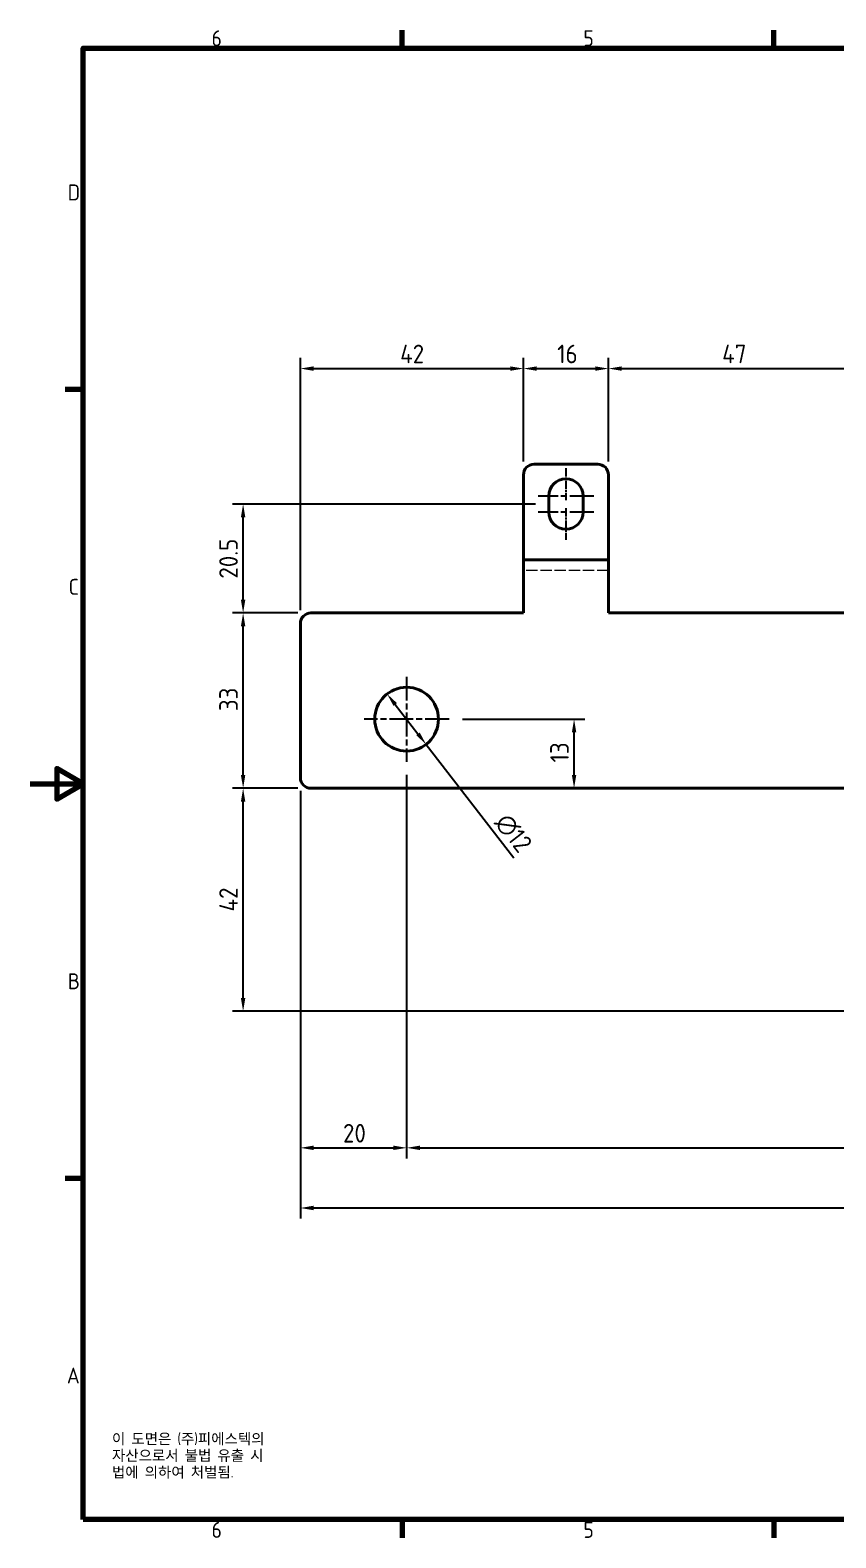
# Model space of a CAD drawing. Header units: millimetres. Extents: x 0 to 420, y 0 to 297.
# Drawn here: x 0 to 151.7, y 6.6 to 290.4 of the extents above; entities that cross this region are included whole.
import ezdxf

# ---------------------------------------------------------------- set-up
doc = ezdxf.new("R2010")
doc.units = ezdxf.units.MM
doc.linetypes.add('CHAIN', pattern=[0.3543, 0.2362, -0.0295, 0.0591, -0.0295])
doc.linetypes.add('DASHED', pattern=[0.2067, 0.1654, -0.0413])
doc.layers.get('0').update_dxf_attribs({"color": 3, "lineweight": 25})
for name, color, linetype, lineweight in [('가려진 것(ISO)', 2, 'DASHED', 18), ('가시적인 것(ISO)', 3, 'Continuous', 40), ('경계(ISO)', 7, 'Continuous', 70), ('기호(ISO)', 5, 'Continuous', 25), ('중심 표식(ISO)', 1, 'Continuous', 25), ('치수(ISO)', 7, 'Continuous', 25)]:
    doc.layers.add(name, color=color, linetype=linetype, lineweight=lineweight)
doc.styles.add('문자 텍스트_M2B', font='isocp.shx')
doc.styles.add('문자 텍스트_PSTEK_POSCO', font='isocp.shx')
doc.styles.add('치수 텍스트_PSTEK_POSCO', font='isocp.shx')
doc.dimstyles.new('치수_PSTEK_POSCO', dxfattribs={"dimtxt": 3.5, "dimasz": 2.5, "dimexe": 2, "dimexo": 2.5, "dimgap": 1, "dimtad": 1, "dimrnd": 1e-08, "dimdsep": 46, "dimtxsty": '치수 텍스트_PSTEK_POSCO', "dimcen": 0.09, "dimdle": 10, "dimclrd": 7, "dimclre": 7, "dimclrt": 2, "dimadec": 1, "dimazin": 2, "dimtfac": 1, "dimtmove": 0, "dimatfit": 3, "dimfxl": 0, "dimtolj": 1, "dimlwd": -1, "dimlwe": -1, "dimarcsym": 0})

# ---------------------------------------------------------------- blocks, each defined once
blk = doc.blocks.new('경계 Default Border')
at = {"layer": '경계(ISO)'}
for p, q in [((70, 287), (70, 290.4)), ((140, 287), (140, 290.4)), ((10, 222.75), (6.6, 222.75)), ((10, 74.25), (6.6, 74.25)), ((70, 10), (70, 6.6)), ((140, 10), (140, 6.6))]:
    blk.add_line(p, q, dxfattribs=at)
at = {"layer": '경계(ISO)', "flags": 128}
for points in [[(10, 10), (10, 287), (410, 287), (410, 10), (10, 10)], [(0, 148.5), (10, 148.5), (5, 151.39), (5, 145.61), (10, 148.5)]]:
    blk.add_lwpolyline(points, dxfattribs=at)
at = {"layer": '경계(ISO)', "color": 2, "char_height": 3, "attachment_point": 7, "style": '문자 텍스트_M2B'}
for s, insert in [('6', (34.14, 287.37)), ('5', (104.14, 287.37)), ('D', (7.08, 258.35)), ('C', (7.24, 184.1)), ('B', (7.08, 109.85)), ('A', (6.91, 35.62)), ('6', (34.14, 6.57)), ('5', (104.14, 6.57))]:
    blk.add_mtext(s, dxfattribs=dict(at, insert=insert))
blk = doc.blocks.new('*D22')
at = {"layer": 'Defpoints', "color": 0, "transparency": 16777216}
for p in [(40.09, 201.19), (97.61, 201.19), (52.86, 180.69)]:
    blk.add_point(p, dxfattribs=at)
at = {"layer": '치수(ISO)', "color": 7, "transparency": 16777216}
for p, q in [((95.11, 201.19), (38.09, 201.19)), ((40.09, 183.19), (40.09, 198.69)), ((50.36, 180.69), (38.09, 180.69))]:
    blk.add_line(p, q, dxfattribs=at)
for points in [[(39.67, 198.69), (40.5, 198.69), (40.09, 201.19)], [(39.67, 183.19), (40.5, 183.19), (40.09, 180.69)]]:
    blk.add_solid(points, dxfattribs=at)
at = {"layer": '치수(ISO)', "color": 2, "transparency": 16777216, "insert": (37.34, 187.15), "char_height": 3.5, "attachment_point": 4, "rotation": 90, "style": '치수 텍스트_PSTEK_POSCO'}
blk.add_mtext('\\A1;20.5', dxfattribs=at)
blk = doc.blocks.new('*D25')
at = {"layer": 'Defpoints', "color": 0, "transparency": 16777216}
for p in [(92.86, 226.69), (92.86, 206.69), (50.86, 178.69)]:
    blk.add_point(p, dxfattribs=at)
at = {"layer": '치수(ISO)', "color": 7, "transparency": 16777216}
for p, q in [((50.86, 181.19), (50.86, 228.69)), ((92.86, 209.19), (92.86, 228.69)), ((53.36, 226.69), (90.36, 226.69))]:
    blk.add_line(p, q, dxfattribs=at)
for points in [[(53.36, 227.11), (53.36, 226.27), (50.86, 226.69)], [(90.36, 227.11), (90.36, 226.27), (92.86, 226.69)]]:
    blk.add_solid(points, dxfattribs=at)
at = {"layer": '치수(ISO)', "color": 2, "transparency": 16777216, "insert": (69.65, 229.44), "char_height": 3.5, "attachment_point": 4, "style": '치수 텍스트_PSTEK_POSCO'}
blk.add_mtext('\\A1;42', dxfattribs=at)
blk = doc.blocks.new('*D26')
at = {"layer": 'Defpoints', "color": 0, "transparency": 16777216}
for p in [(108.86, 226.69), (92.86, 206.69), (108.86, 206.69)]:
    blk.add_point(p, dxfattribs=at)
at = {"layer": '치수(ISO)', "color": 7, "transparency": 16777216}
for p, q in [((92.86, 209.19), (92.86, 228.69)), ((108.86, 209.19), (108.86, 228.69)), ((95.36, 226.69), (106.36, 226.69))]:
    blk.add_line(p, q, dxfattribs=at)
for points in [[(95.36, 227.11), (95.36, 226.27), (92.86, 226.69)], [(106.36, 227.11), (106.36, 226.27), (108.86, 226.69)]]:
    blk.add_solid(points, dxfattribs=at)
at = {"layer": '치수(ISO)', "color": 2, "transparency": 16777216, "insert": (99.21, 229.44), "char_height": 3.5, "attachment_point": 4, "style": '치수 텍스트_PSTEK_POSCO'}
blk.add_mtext('\\A1;16', dxfattribs=at)
blk = doc.blocks.new('*D27')
at = {"layer": 'Defpoints', "color": 0, "transparency": 16777216}
for p in [(155.86, 226.69), (108.86, 206.69), (155.86, 206.69)]:
    blk.add_point(p, dxfattribs=at)
at = {"layer": '치수(ISO)', "color": 7, "transparency": 16777216}
for p, q in [((108.86, 209.19), (108.86, 228.69)), ((155.86, 209.19), (155.86, 228.69)), ((111.36, 226.69), (153.36, 226.69))]:
    blk.add_line(p, q, dxfattribs=at)
for points in [[(111.36, 227.11), (111.36, 226.27), (108.86, 226.69)], [(153.36, 227.11), (153.36, 226.27), (155.86, 226.69)]]:
    blk.add_solid(points, dxfattribs=at)
at = {"layer": '치수(ISO)', "color": 2, "transparency": 16777216, "insert": (130.27, 229.44), "char_height": 3.5, "attachment_point": 4, "style": '치수 텍스트_PSTEK_POSCO'}
blk.add_mtext('\\A1;47', dxfattribs=at)
blk = doc.blocks.new('*D32')
at = {"layer": 'Defpoints', "color": 0, "transparency": 16777216}
for p in [(40.09, 180.69), (52.86, 180.69), (52.86, 147.69)]:
    blk.add_point(p, dxfattribs=at)
at = {"layer": '치수(ISO)', "color": 7, "transparency": 16777216}
for p, q in [((50.36, 180.69), (38.09, 180.69)), ((40.09, 150.19), (40.09, 178.19)), ((50.36, 147.69), (38.09, 147.69))]:
    blk.add_line(p, q, dxfattribs=at)
for points in [[(39.67, 178.19), (40.5, 178.19), (40.09, 180.69)], [(39.67, 150.19), (40.5, 150.19), (40.09, 147.69)]]:
    blk.add_solid(points, dxfattribs=at)
at = {"layer": '치수(ISO)', "color": 2, "transparency": 16777216, "insert": (37.34, 162.2), "char_height": 3.5, "attachment_point": 4, "rotation": 90, "style": '치수 텍스트_PSTEK_POSCO'}
blk.add_mtext('\\A1;33', dxfattribs=at)
blk = doc.blocks.new('*D33')
at = {"layer": 'Defpoints', "color": 0, "transparency": 16777216}
for p in [(40.09, 147.69), (52.86, 147.69), (176.46, 105.69)]:
    blk.add_point(p, dxfattribs=at)
at = {"layer": '치수(ISO)', "color": 7, "transparency": 16777216}
for p, q in [((50.36, 147.69), (38.09, 147.69)), ((40.09, 108.19), (40.09, 145.19)), ((173.96, 105.69), (38.09, 105.69))]:
    blk.add_line(p, q, dxfattribs=at)
for points in [[(39.67, 145.19), (40.5, 145.19), (40.09, 147.69)], [(39.67, 108.19), (40.5, 108.19), (40.09, 105.69)]]:
    blk.add_solid(points, dxfattribs=at)
at = {"layer": '치수(ISO)', "color": 2, "transparency": 16777216, "insert": (37.34, 124.49), "char_height": 3.5, "attachment_point": 4, "rotation": 90, "style": '치수 텍스트_PSTEK_POSCO'}
blk.add_mtext('\\A1;42', dxfattribs=at)
blk = doc.blocks.new('*D34')
at = {"layer": 'Defpoints', "color": 0, "transparency": 16777216}
for p in [(70.86, 152.69), (50.86, 149.69), (70.86, 79.99)]:
    blk.add_point(p, dxfattribs=at)
at = {"layer": '치수(ISO)', "color": 7, "transparency": 16777216}
for p, q in [((70.86, 150.19), (70.86, 77.99)), ((50.86, 147.19), (50.86, 77.99)), ((53.36, 79.99), (68.36, 79.99))]:
    blk.add_line(p, q, dxfattribs=at)
for points in [[(53.36, 80.41), (53.36, 79.58), (50.86, 79.99)], [(68.36, 80.41), (68.36, 79.58), (70.86, 79.99)]]:
    blk.add_solid(points, dxfattribs=at)
at = {"layer": '치수(ISO)', "color": 2, "transparency": 16777216, "insert": (58.89, 82.74), "char_height": 3.5, "attachment_point": 4, "style": '치수 텍스트_PSTEK_POSCO'}
blk.add_mtext('\\A1;20', dxfattribs=at)
blk = doc.blocks.new('*D40')
at = {"layer": 'Defpoints', "color": 0, "transparency": 16777216}
for p in [(78.86, 160.69), (102.39, 160.69), (81.01, 147.69)]:
    blk.add_point(p, dxfattribs=at)
at = {"layer": '치수(ISO)', "color": 7, "transparency": 16777216}
for p, q in [((81.36, 160.69), (104.39, 160.69)), ((102.39, 150.19), (102.39, 158.19))]:
    blk.add_line(p, q, dxfattribs=at)
for points in [[(101.97, 158.19), (102.8, 158.19), (102.39, 160.69)], [(101.97, 150.19), (102.8, 150.19), (102.39, 147.69)]]:
    blk.add_solid(points, dxfattribs=at)
at = {"layer": '치수(ISO)', "color": 2, "transparency": 16777216, "insert": (99.64, 152.54), "char_height": 3.5, "attachment_point": 4, "rotation": 90, "style": '치수 텍스트_PSTEK_POSCO'}
blk.add_mtext('\\A1;13', dxfattribs=at)
blk = doc.blocks.new('*D41')
at = {"layer": 'Defpoints', "color": 0, "transparency": 16777216}
for p in [(67.19, 165.43), (74.53, 155.95)]:
    blk.add_point(p, dxfattribs=at)
at = {"layer": '치수(ISO)', "color": 7, "transparency": 16777216}
for p, q in [((68.72, 163.46), (73, 157.92)), ((74.53, 155.95), (91.06, 134.6))]:
    blk.add_line(p, q, dxfattribs=at)
for points in [[(69.05, 163.71), (68.39, 163.2), (67.19, 165.43)], [(73.33, 158.18), (72.67, 157.67), (74.53, 155.95)]]:
    blk.add_solid(points, dxfattribs=at)
at = {"layer": '치수(ISO)', "color": 2, "transparency": 16777216, "insert": (88.64, 142.22), "char_height": 3.5, "attachment_point": 4, "rotation": 307.7532, "style": '치수 텍스트_PSTEK_POSCO'}
blk.add_mtext('\\A1;∅12', dxfattribs=at)
blk = doc.blocks.new('*D48')
at = {"layer": 'Defpoints', "color": 0, "transparency": 16777216}
for p in [(50.86, 149.69), (298.86, 149.69), (298.86, 68.67)]:
    blk.add_point(p, dxfattribs=at)
at = {"layer": '치수(ISO)', "color": 7, "transparency": 16777216}
for p, q in [((50.86, 147.19), (50.86, 66.67)), ((298.86, 147.19), (298.86, 66.67)), ((53.36, 68.67), (296.36, 68.67))]:
    blk.add_line(p, q, dxfattribs=at)
for points in [[(53.36, 69.09), (53.36, 68.25), (50.86, 68.67)], [(296.36, 69.09), (296.36, 68.25), (298.86, 68.67)]]:
    blk.add_solid(points, dxfattribs=at)
at = {"layer": '치수(ISO)', "color": 2, "transparency": 16777216, "insert": (171.49, 71.42), "char_height": 3.5, "attachment_point": 4, "style": '치수 텍스트_PSTEK_POSCO'}
blk.add_mtext('\\A1;248', dxfattribs=at)
blk = doc.blocks.new('*D51')
at = {"layer": 'Defpoints', "color": 0, "transparency": 16777216}
for p in [(70.86, 152.69), (278.86, 152.69), (278.86, 79.99)]:
    blk.add_point(p, dxfattribs=at)
at = {"layer": '치수(ISO)', "color": 7, "transparency": 16777216}
for p, q in [((70.86, 150.19), (70.86, 77.99)), ((278.86, 150.19), (278.86, 77.99)), ((73.36, 79.99), (276.36, 79.99))]:
    blk.add_line(p, q, dxfattribs=at)
for points in [[(73.36, 80.41), (73.36, 79.58), (70.86, 79.99)], [(276.36, 80.41), (276.36, 79.58), (278.86, 79.99)]]:
    blk.add_solid(points, dxfattribs=at)
at = {"layer": '치수(ISO)', "color": 2, "transparency": 16777216, "insert": (171.67, 82.74), "char_height": 3.5, "attachment_point": 4, "style": '치수 텍스트_PSTEK_POSCO'}
blk.add_mtext('\\A1;208', dxfattribs=at)

msp = doc.modelspace()

# ---------------------------------------------------------------- linework, layer by layer
at = {"layer": '가려진 것(ISO)', "ltscale": 12.901145}
msp.add_line((108.861, 188.69), (92.861, 188.69), dxfattribs=at)
at = {"layer": '가시적인 것(ISO)'}
for p, q in [((106.861, 208.69), (94.861, 208.69)), ((92.861, 206.69), (92.861, 192.69)), ((108.861, 192.69), (108.861, 206.69)), ((97.611, 199.69), (97.611, 202.69)), ((104.111, 202.69), (104.111, 199.69)), ((92.861, 192.69), (92.861, 190.69)), ((92.861, 186.69), (92.861, 190.69)), ((92.861, 190.69), (108.861, 190.69)), ((108.861, 190.69), (108.861, 192.69)), ((108.861, 190.69), (108.861, 186.69)), ((92.861, 186.69), (92.861, 180.69)), ((108.861, 180.69), (108.861, 186.69)), ((92.861, 180.69), (52.861, 180.69)), ((155.861, 180.69), (108.861, 180.69)), ((50.861, 178.69), (50.861, 149.69)), ((52.861, 147.69), (172.461, 147.69))]:
    msp.add_line(p, q, dxfattribs=at)
msp.add_circle((70.861, 160.69), 6, dxfattribs=at)
for centre, radius, start, end in [((94.861, 206.69), 2, 90, 180), ((106.861, 206.69), 2, 0, 90), ((100.861, 202.69), 3.25, 0, 180), ((100.861, 199.69), 3.25, 180, 0), ((52.861, 178.69), 2, 90, 180), ((52.861, 149.69), 2, 180, 270)]:
    msp.add_arc(centre, radius, start, end, dxfattribs=at)
at = {"layer": '중심 표식(ISO)', "linetype": 'CHAIN', "ltscale": 6.667144}
for p, q in [((100.861, 207.94), (100.861, 201.94)), ((100.861, 200.44), (100.861, 194.44))]:
    msp.add_line(p, q, dxfattribs=at)
at = {"layer": '중심 표식(ISO)', "linetype": 'CHAIN', "ltscale": 19.051651}
for p, q in [((106.111, 202.69), (95.611, 202.69)), ((106.111, 199.69), (95.611, 199.69)), ((70.861, 168.69), (70.861, 152.69)), ((78.861, 160.69), (62.861, 160.69))]:
    msp.add_line(p, q, dxfattribs=at)

# ---------------------------------------------------------------- block references
msp.add_blockref('경계 Default Border', (0, 0))

# ---------------------------------------------------------------- texts
at = {"layer": '기호(ISO)', "color": 7, "insert": (15.395, 26.228), "char_height": 2, "width": 51.24014, "attachment_point": 1, "line_spacing_factor": 0.944221, "style": '문자 텍스트_PSTEK_POSCO'}
msp.add_mtext('{이 도면은 (주)피에스텍의\\P자산으로서 불법 유출 시 \\P법에 의하여 처벌됨.}', dxfattribs=at)

# ---------------------------------------------------------------- dimensions: what is measured, and where the dimension line sits
at = {"layer": '치수(ISO)', "color": 7}
for base, p1, p2, angle, override, picture, middle in [((92.861, 226.69), (50.861, 178.69), (92.861, 206.69), 180, {"dimdec": 2, "dimtp": 0, "dimtm": 0, "dimtdec": 2, "dimtofl": 0, "dimatfit": 1}, '*D25', (71.851, 226.69)), ((108.861, 226.69), (92.861, 206.69), (108.861, 206.69), 180, {"dimdec": 2, "dimtp": 0, "dimtm": 0, "dimtdec": 2, "dimtofl": 0, "dimatfit": 1}, '*D26', (100.871, 226.69)), ((155.861, 226.69), (108.861, 206.69), (155.861, 206.69), 180, {"dimdec": 2, "dimtp": 0, "dimtm": 0, "dimtdec": 2, "dimtofl": 0, "dimatfit": 1}, '*D27', (132.371, 226.69)), ((40.087, 201.19), (52.861, 180.69), (97.611, 201.19), 90, {"dimdec": 2, "dimtp": 0, "dimtm": 0, "dimtdec": 2, "dimtofl": 0, "dimatfit": 1}, '*D22', (40.087, 190.94)), ((40.087, 180.69), (52.861, 147.69), (52.861, 180.69), 90, {"dimdec": 2, "dimtp": 0, "dimtm": 0, "dimtdec": 2, "dimtofl": 0, "dimatfit": 1}, '*D32', (40.087, 164.2)), ((102.386, 160.69), (81.011, 147.69), (78.861, 160.69), 270, {"dimdec": 2, "dimse1": 1, "dimtp": 0, "dimtm": 0, "dimtdec": 2, "dimtofl": 0, "dimatfit": 1}, '*D40', (102.386, 154.19)), ((70.861, 79.993), (50.861, 149.69), (70.861, 152.69), 180, {"dimdec": 2, "dimtp": 0, "dimtm": 0, "dimtdec": 2, "dimtofl": 0, "dimatfit": 1}, '*D34', (60.861, 79.993)), ((278.861, 79.993), (70.861, 152.69), (278.861, 152.69), 180, {"dimdec": 2, "dimtp": 0, "dimtm": 0, "dimtdec": 2, "dimtofl": 0, "dimatfit": 1}, '*D51', (174.861, 79.993)), ((40.087, 147.69), (176.461, 105.69), (52.861, 147.69), 90, {"dimdec": 2, "dimtp": 0, "dimtm": 0, "dimtdec": 2, "dimtofl": 0, "dimatfit": 1}, '*D33', (40.087, 126.69)), ((298.861, 68.669), (50.861, 149.69), (298.861, 149.69), 180, {"dimdec": 2, "dimtp": 0, "dimtm": 0, "dimtdec": 2, "dimtofl": 0, "dimatfit": 1}, '*D48', (174.861, 68.669))]:
    dim = msp.add_linear_dim(base=base, p1=p1, p2=p2, angle=angle, dimstyle='치수_PSTEK_POSCO', override=override, dxfattribs=at)
    dim.commit()
    dim.dimension.update_dxf_attribs({"geometry": picture, "text_midpoint": middle, "dimtype": 160})
dim = msp.add_diameter_dim_2p(p1=(67.188, 165.434), p2=(74.535, 155.946), dimstyle='치수_PSTEK_POSCO', override={"dimdec": 2, "dimlfac": 1, "dimtp": 0, "dimtm": 0, "dimtdec": 2, "dimatfit": 2}, dxfattribs=at)
dim.commit()
dim.dimension.update_dxf_attribs({"geometry": '*D41', "text_midpoint": (88.46, 137.964), "dimtype": 163})

doc.saveas('drawing.dxf')
